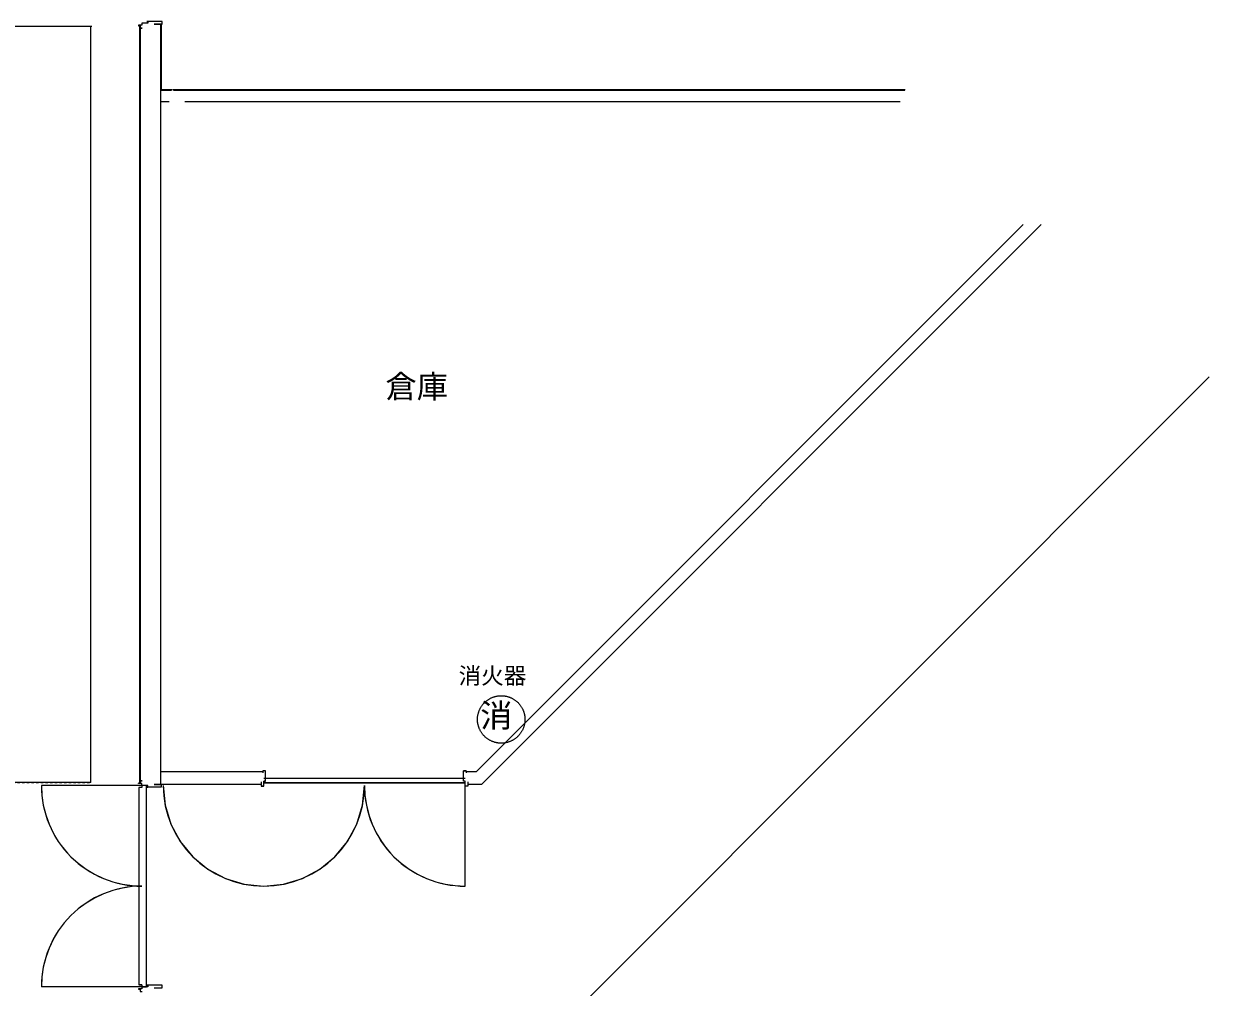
# Model space of a CAD drawing. Units: millimetres, scale not verified. Extents: x -22520 to 22520, y -13465 to 13465.
# Drawn here: x 11735 to 22520, y -778 to 7986 of the extents above; entities that cross this region are included whole.
import ezdxf
from ezdxf.enums import TextEntityAlignment as Align

# ---------------------------------------------------------------- set-up
doc = ezdxf.new("R2010")
doc.units = ezdxf.units.MM
doc.header["$LTSCALE"] = 100
doc.linetypes.add('USER1', pattern=[0.423225, 0.211612, -0.211612])
doc.layers.add('0-1___', color=7, linetype='Continuous', lineweight=18)
doc.layers.add('0-2_220418_4__________________', color=7, linetype='Continuous', lineweight=18)
doc.styles.add('ＭＳ ゴシック', font='')
doc.styles.get('ＭＳ ゴシック').set_extended_font_data('MS Gothic')

# ---------------------------------------------------------------- blocks, each defined once
blk = doc.blocks.new('____')
at = {"layer": '0-1___', "color": 5}
for p, q in [((10643.2, 7642.6), (-11919.9, 7642.6)), ((10632, 766.6), (10632, 7642.6)), ((10632, 766.6), (-11914.5, 766.6))]:
    blk.add_line(p, q, dxfattribs=at)
at = {"layer": '0-1___'}
for p, q in [((11367.6, 7058.8), (11267.3, 7058.8)), ((11373.6, 7064.8), (11273.3, 7064.8)), ((18041.8, 7064.8), (11378.3, 7064.8)), ((18039.3, 7058.8), (11384.3, 7058.8)), ((11345.4, 6956.3), (11267.3, 6956.3)), ((17996.8, 6956.3), (11486.8, 6956.3)), ((20807.3, 4453.4), (9881.2, -6472.7))]:
    blk.add_line(p, q, dxfattribs=at)
at = {"layer": '0-1___', "color": 1}
for points in [[(14150.5, 1333.4), (14150.4, 1338.7), (14150.5, 1344), (14150.7, 1349.3), (14151, 1354.6), (14151.5, 1359.9), (14152, 1365.1), (14152.8, 1370.4), (14153.6, 1375.6), (14154.6, 1380.8), (14155.7, 1386), (14156.9, 1391.2), (14158.2, 1396.3), (14159.7, 1401.4), (14161.3, 1406.4), (14163.1, 1411.4), (14164.9, 1416.4), (14166.9, 1421.3), (14169, 1426.2), (14171.2, 1431), (14173.5, 1435.8), (14175.9, 1440.5), (14178.5, 1445.1), (14181.2, 1449.7), (14183.9, 1454.2), (14186.8, 1458.7), (14189.8, 1463.1), (14192.9, 1467.4), (14196.1, 1471.6), (14199.5, 1475.7), (14202.9, 1479.8), (14206.4, 1483.7), (14210, 1487.6), (14213.7, 1491.4), (14217.5, 1495.1), (14221.4, 1498.7), (14225.3, 1502.2), (14229.4, 1505.7), (14233.5, 1509), (14237.8, 1512.2)], [(14237.8, 1512.2), (14242.1, 1515.3), (14246.4, 1518.3), (14250.9, 1521.2), (14255.4, 1524), (14260, 1526.6), (14264.6, 1529.2), (14269.3, 1531.6), (14274.1, 1533.9), (14278.9, 1536.1), (14283.8, 1538.2), (14288.7, 1540.2), (14293.7, 1542.1), (14298.7, 1543.8), (14303.7, 1545.4), (14308.8, 1546.9), (14313.9, 1548.2), (14319.1, 1549.4), (14324.3, 1550.5), (14329.5, 1551.5), (14334.7, 1552.3), (14340, 1553.1), (14345.3, 1553.6), (14350.5, 1554.1), (14355.8, 1554.4), (14361.1, 1554.6), (14366.4, 1554.7), (14371.7, 1554.6), (14377, 1554.4), (14382.3, 1554.1), (14387.6, 1553.6), (14392.9, 1553.1), (14398.1, 1552.3), (14403.4, 1551.5), (14408.6, 1550.5), (14413.8, 1549.4), (14418.9, 1548.2), (14424, 1546.9), (14429.1, 1545.4), (14434.2, 1543.8)], [(14434.2, 1543.8), (14439.2, 1542.1), (14444.2, 1540.2), (14449.1, 1538.2), (14454, 1536.1), (14458.8, 1533.9), (14463.5, 1531.6), (14468.2, 1529.2), (14472.9, 1526.6), (14477.5, 1524), (14482, 1521.2), (14486.4, 1518.3), (14490.8, 1515.3), (14495.1, 1512.2), (14499.3, 1509), (14503.5, 1505.7), (14507.5, 1502.2), (14511.5, 1498.7), (14515.4, 1495.1), (14519.2, 1491.4), (14522.9, 1487.6), (14526.5, 1483.7), (14530, 1479.8), (14533.4, 1475.7), (14536.7, 1471.6), (14539.9, 1467.4), (14543, 1463.1), (14546, 1458.7), (14548.9, 1454.2), (14551.7, 1449.7), (14554.4, 1445.1), (14556.9, 1440.5), (14559.4, 1435.8), (14561.7, 1431), (14563.9, 1426.2), (14566, 1421.3), (14568, 1416.4), (14569.8, 1411.4), (14571.5, 1406.4), (14573.1, 1401.4)], [(14183.9, 1223.1), (14181.2, 1227.6), (14178.5, 1232.2), (14175.9, 1236.9), (14173.5, 1241.6), (14171.2, 1246.3), (14169, 1251.1), (14166.9, 1256), (14164.9, 1260.9), (14163.1, 1265.9), (14161.3, 1270.9), (14159.7, 1276), (14158.2, 1281.1), (14156.9, 1286.2), (14155.7, 1291.4), (14154.6, 1296.5), (14153.6, 1301.8), (14152.8, 1307), (14152, 1312.2), (14151.5, 1317.5), (14151, 1322.8), (14150.7, 1328.1), (14150.5, 1333.4)], [(14573.1, 1401.4), (14574.6, 1396.3), (14576, 1391.2), (14577.2, 1386), (14578.3, 1380.8), (14579.2, 1375.6), (14580.1, 1370.4), (14580.8, 1365.1), (14581.4, 1359.9), (14581.8, 1354.6), (14582.2, 1349.3), (14582.4, 1344), (14582.4, 1338.7), (14582.4, 1333.4), (14582.2, 1328.1), (14581.8, 1322.8), (14581.4, 1317.5), (14580.8, 1312.2), (14580.1, 1307), (14579.2, 1301.8), (14578.3, 1296.5), (14577.2, 1291.4), (14576, 1286.2), (14574.6, 1281.1), (14573.1, 1276), (14571.5, 1270.9), (14569.8, 1265.9), (14568, 1260.9), (14566, 1256), (14563.9, 1251.1), (14561.7, 1246.3), (14559.4, 1241.6), (14556.9, 1236.9), (14554.4, 1232.2), (14551.7, 1227.6), (14548.9, 1223.1), (14546, 1218.7), (14543, 1214.3), (14539.9, 1210), (14536.7, 1205.8)], [(14355.8, 1122.9), (14350.5, 1123.3), (14345.3, 1123.7), (14340, 1124.3), (14334.7, 1125), (14329.5, 1125.9), (14324.3, 1126.8), (14319.1, 1127.9), (14313.9, 1129.2), (14308.8, 1130.5), (14303.7, 1132), (14298.7, 1133.6), (14293.7, 1135.3), (14288.7, 1137.2), (14283.8, 1139.1), (14278.9, 1141.2), (14274.1, 1143.4), (14269.3, 1145.7), (14264.6, 1148.2), (14260, 1150.7), (14255.4, 1153.4), (14250.9, 1156.2), (14246.4, 1159.1), (14242.1, 1162.1), (14237.8, 1165.2), (14233.5, 1168.4), (14229.4, 1171.7), (14225.3, 1175.1), (14221.4, 1178.6), (14217.5, 1182.2), (14213.7, 1185.9), (14210, 1189.7), (14206.4, 1193.6), (14202.9, 1197.6), (14199.5, 1201.7), (14196.1, 1205.8), (14192.9, 1210), (14189.8, 1214.3), (14186.8, 1218.7), (14183.9, 1223.1)], [(14536.7, 1205.8), (14533.4, 1201.7), (14530, 1197.6), (14526.5, 1193.6), (14522.9, 1189.7), (14519.2, 1185.9), (14515.4, 1182.2), (14511.5, 1178.6), (14507.5, 1175.1), (14503.5, 1171.7), (14499.3, 1168.4), (14495.1, 1165.2), (14490.8, 1162.1), (14486.4, 1159.1), (14482, 1156.2), (14477.5, 1153.4), (14472.9, 1150.7), (14468.2, 1148.2), (14463.5, 1145.7), (14458.8, 1143.4), (14454, 1141.2), (14449.1, 1139.1), (14444.2, 1137.2), (14439.2, 1135.3), (14434.2, 1133.6), (14429.1, 1132), (14424, 1130.5), (14418.9, 1129.2), (14413.8, 1127.9), (14408.6, 1126.8), (14403.4, 1125.9), (14398.1, 1125), (14392.9, 1124.3), (14387.6, 1123.7), (14382.3, 1123.3), (14377, 1122.9), (14371.7, 1122.7), (14366.4, 1122.7), (14361.1, 1122.7), (14355.8, 1122.9)]]:
    blk.add_lwpolyline(points, dxfattribs=at)
at = {"layer": '0-2_220418_4__________________'}
for p, q in [((11283.3, 7661.6), (11210.3, 7661.6)), ((11267.3, 7661.6), (11267.3, 747.6)), ((11273.3, 7661.6), (11273.3, 7064.8)), ((11081.3, 7648.6), (11065.3, 7648.6)), ((11075.3, 7648.6), (11075.3, 760.6)), ((11081.3, 7648.6), (11081.3, 7627.6)), ((11081.3, 7648.6), (11081.3, 760.6)), ((11101.3, 7627.6), (11081.3, 7627.6)), ((14137.8, 862.6), (19114.2, 5839)), ((14185.4, 747.6), (19276.8, 5839)), ((14046.9, 872.6), (14021.9, 872.6)), ((14046.9, 872.6), (14046.9, 852.6)), ((11081.3, 760.6), (11065.3, 760.6)), ((11081.3, 760.6), (11081.3, 781.6)), ((11101.3, 781.6), (11081.3, 781.6)), ((12196.9, 862.6), (11267.3, 862.6)), ((12181.9, 772.6), (12181.9, 731.6)), ((14036.9, 801.6), (12206.9, 801.6)), ((12206.9, 731.6), (12206.9, 777.6)), ((12221.9, 777.6), (12206.9, 777.6)), ((14036.9, 761.6), (12206.9, 761.6)), ((14137.8, 862.6), (14046.9, 862.6)), ((11152.3, 737.6), (10183.3, 737.6)), ((11138.3, -1092.4), (11138.3, 737.6)), ((11152.3, 722.6), (11152.3, 737.6)), ((12181.9, 747.6), (11210.3, 747.6)), ((12206.9, 731.6), (12181.9, 731.6)), ((14185.4, 747.6), (14061.9, 747.6)), ((11097.3, -1074.4), (11068.3, -1074.4)), ((11097.3, -1074.4), (11097.3, -1092.4)), ((11152.3, -1077.4), (11152.3, -1092.4)), ((11152.3, -1092.4), (10183.3, -1092.4))]:
    blk.add_line(p, q, dxfattribs=at)
for points in [[(11097.3, 7671.6), (11097.3, 7652.6), (11065.3, 7652.6), (11065.3, 7648.6)], [(11283.3, 7661.6), (11283.3, 7686.6), (11141.3, 7686.6)], [(12221.9, 777.6), (12221.9, 872.6), (12196.9, 872.6), (12196.9, 852.6)], [(14036.9, -177.4), (14036.9, 777.6), (14021.9, 777.6), (14021.9, 872.6)], [(11097.3, 737.6), (11097.3, 756.6), (11065.3, 756.6), (11065.3, 760.6)], [(14061.9, 772.6), (14061.9, 731.6), (14036.9, 731.6)], [(10183.3, 737.6), (10187.7, 647.9), (10200.9, 559.1), (10222.7, 472), (10253, 387.4), (10291.4, 306.2), (10337.5, 229.2), (10391, 157.1), (10451.3, 90.6), (10517.9, 30.3), (10590, -23.2), (10667, -69.4), (10748.2, -107.8), (10832.7, -138), (10919.8, -159.8), (11008.6, -173), (11098.3, -177.4)], [(11097.3, 737.6), (11097.3, 719.6), (11068.3, 719.6), (11068.3, -1074.4)], [(11273.3, 747.6), (11273.3, 722.6), (11141.3, 722.6)], [(11291.9, 737.6), (11309.5, 559.1), (11361.6, 387.4), (11446.1, 229.3), (11559.9, 90.6), (11698.6, -23.2), (11856.7, -107.7), (12028.4, -159.8), (12206.9, -177.4), (12385.4, -159.8), (12557.1, -107.7), (12715.2, -23.2), (12853.9, 90.6), (12967.7, 229.3), (13052.2, 387.4), (13104.3, 559.1), (13121.9, 737.6)], [(13121.9, 737.6), (13126.3, 647.9), (13139.5, 559.1), (13161.3, 472), (13191.6, 387.4), (13229.9, 306.3), (13276.1, 229.3), (13329.6, 157.1), (13389.9, 90.6), (13456.4, 30.3), (13528.6, -23.2), (13605.6, -69.4), (13686.7, -107.7), (13771.3, -138), (13858.4, -159.8), (13947.2, -173), (14036.9, -177.4)], [(11098.3, -177.4), (11008.6, -181.8), (10919.8, -195), (10832.7, -216.8), (10748.2, -247.1), (10667, -285.5), (10590, -331.6), (10517.9, -385.1), (10451.3, -445.4), (10391, -512), (10337.5, -584.1), (10291.4, -661.1), (10253, -742.3), (10222.7, -826.8), (10200.9, -913.9), (10187.7, -1002.7), (10183.3, -1092.4)], [(11283.3, -1102.4), (11283.3, -1077.4), (11141.3, -1077.4)], [(11097.3, -1092.4), (11097.3, -1111.4), (11065.3, -1111.4), (11065.3, -1115.4)]]:
    blk.add_lwpolyline(points, dxfattribs=at)

msp = doc.modelspace()

# ---------------------------------------------------------------- linework, layer by layer
at = {"layer": '0-1___', "color": 5, "linetype": 'USER1'}
for p, q in [((12355.8, 7962.3), (-10207.3, 7962.3)), ((12344.6, 1086.3), (12344.6, 7962.3)), ((-10201.9, 1086.3), (12344.6, 1086.3))]:
    msp.add_line(p, q, dxfattribs=at)
at = {"layer": '0-1___'}
for p, q in [((13080.2, 7378.5), (12979.9, 7378.5)), ((13086.2, 7384.5), (12985.9, 7384.5)), ((19754.4, 7384.5), (13090.9, 7384.5)), ((19751.9, 7378.5), (13096.9, 7378.5)), ((13058, 7276), (12979.9, 7276)), ((19709.4, 7276), (13199.4, 7276))]:
    msp.add_line(p, q, dxfattribs=at)
at = {"layer": '0-1___', "color": 1}
for points in [[(15863, 1658.4), (15863.1, 1663.7), (15863.3, 1669), (15863.6, 1674.3), (15864.1, 1679.6), (15864.6, 1684.8), (15865.4, 1690.1), (15866.2, 1695.3), (15867.2, 1700.5), (15868.3, 1705.7), (15869.5, 1710.9), (15870.8, 1716), (15872.3, 1721.1), (15873.9, 1726.2), (15875.6, 1731.2), (15877.5, 1736.1), (15879.5, 1741.1), (15881.6, 1745.9), (15883.8, 1750.8), (15886.1, 1755.5), (15888.5, 1760.2), (15891.1, 1764.9), (15893.8, 1769.5), (15896.5, 1774), (15899.4, 1778.4), (15902.4, 1782.8), (15905.5, 1787.1), (15908.7, 1791.3), (15912.1, 1795.4), (15915.5, 1799.5), (15919, 1803.5), (15922.6, 1807.3), (15926.3, 1811.1), (15930.1, 1814.8), (15934, 1818.5), (15937.9, 1822), (15942, 1825.4), (15946.1, 1828.7), (15950.4, 1831.9), (15954.6, 1835)], [(15954.6, 1835), (15959, 1838), (15963.5, 1840.9), (15968, 1843.7), (15972.6, 1846.3), (15977.2, 1848.9), (15981.9, 1851.3), (15986.7, 1853.7), (15991.5, 1855.9), (15996.4, 1858), (16001.3, 1859.9), (16006.3, 1861.8), (16011.3, 1863.5), (16016.3, 1865.1), (16021.4, 1866.6), (16026.5, 1867.9), (16031.7, 1869.2), (16036.9, 1870.3), (16042.1, 1871.2), (16047.3, 1872.1), (16052.6, 1872.8), (16057.9, 1873.4), (16063.1, 1873.8), (16068.4, 1874.1), (16073.7, 1874.3), (16079, 1874.4), (16084.3, 1874.3), (16089.6, 1874.1), (16094.9, 1873.8), (16100.2, 1873.4), (16105.5, 1872.8), (16110.7, 1872.1), (16116, 1871.2), (16121.2, 1870.3), (16126.3, 1869.2), (16131.5, 1867.9), (16136.6, 1866.6), (16141.7, 1865.1), (16146.8, 1863.5), (16151.8, 1861.8)], [(16151.8, 1861.8), (16156.8, 1859.9), (16161.7, 1858), (16166.6, 1855.9), (16171.4, 1853.7), (16176.1, 1851.3), (16180.8, 1848.9), (16185.5, 1846.3), (16190.1, 1843.7), (16194.6, 1840.9), (16199, 1838), (16203.4, 1835), (16207.7, 1831.9), (16211.9, 1828.7), (16216.1, 1825.4), (16220.1, 1822), (16224.1, 1818.5), (16228, 1814.8), (16231.8, 1811.1), (16235.5, 1807.3), (16239.1, 1803.5), (16242.6, 1799.5), (16246, 1795.4), (16249.3, 1791.3), (16252.5, 1787.1), (16255.6, 1782.8), (16258.6, 1778.4), (16261.5, 1774), (16264.3, 1769.5), (16267, 1764.9), (16269.5, 1760.2), (16272, 1755.5), (16274.3, 1750.8), (16276.5, 1745.9), (16278.6, 1741.1), (16280.5, 1736.1), (16282.4, 1731.2), (16284.1, 1726.2), (16285.7, 1721.1), (16287.2, 1716)], [(15893.8, 1547.4), (15891.1, 1551.9), (15888.5, 1556.6), (15886.1, 1561.3), (15883.8, 1566.1), (15881.6, 1570.9), (15879.5, 1575.7), (15877.5, 1580.7), (15875.6, 1585.6), (15873.9, 1590.6), (15872.3, 1595.7), (15870.8, 1600.8), (15869.5, 1605.9), (15868.3, 1611.1), (15867.2, 1616.3), (15866.2, 1621.5), (15865.4, 1626.7), (15864.6, 1632), (15864.1, 1637.2), (15863.6, 1642.5), (15863.3, 1647.8), (15863.1, 1653.1), (15863, 1658.4)], [(16287.2, 1716), (16288.5, 1710.9), (16289.8, 1705.7), (16290.9, 1700.5), (16291.8, 1695.3), (16292.7, 1690.1), (16293.4, 1684.8), (16294, 1679.6), (16294.4, 1674.3), (16294.8, 1669), (16295, 1663.7), (16295, 1658.4), (16295, 1653.1), (16294.8, 1647.8), (16294.4, 1642.5), (16294, 1637.2), (16293.4, 1632), (16292.7, 1626.7), (16291.8, 1621.5), (16290.9, 1616.3), (16289.8, 1611.1), (16288.5, 1605.9), (16287.2, 1600.8), (16285.7, 1595.7), (16284.1, 1590.6), (16282.4, 1585.6), (16280.5, 1580.7), (16278.6, 1575.7), (16276.5, 1570.9), (16274.3, 1566.1), (16272, 1561.3), (16269.5, 1556.6), (16267, 1551.9), (16264.3, 1547.4), (16261.5, 1542.8), (16258.6, 1538.4), (16255.6, 1534), (16252.5, 1529.7), (16249.3, 1525.5), (16246, 1521.4)], [(16063.1, 1443), (16057.9, 1443.4), (16052.6, 1444), (16047.3, 1444.7), (16042.1, 1445.6), (16036.9, 1446.6), (16031.7, 1447.7), (16026.5, 1448.9), (16021.4, 1450.2), (16016.3, 1451.7), (16011.3, 1453.3), (16006.3, 1455), (16001.3, 1456.9), (15996.4, 1458.8), (15991.5, 1460.9), (15986.7, 1463.1), (15981.9, 1465.5), (15977.2, 1467.9), (15972.6, 1470.5), (15968, 1473.1), (15963.5, 1475.9), (15959, 1478.8), (15954.6, 1481.8), (15950.4, 1484.9), (15946.1, 1488.1), (15942, 1491.4), (15937.9, 1494.8), (15934, 1498.4), (15930.1, 1502), (15926.3, 1505.7), (15922.6, 1509.5), (15919, 1513.3), (15915.5, 1517.3), (15912.1, 1521.4), (15908.7, 1525.5), (15905.5, 1529.7), (15902.4, 1534), (15899.4, 1538.4), (15896.5, 1542.8), (15893.8, 1547.4)], [(16246, 1521.4), (16242.6, 1517.3), (16239.1, 1513.3), (16235.5, 1509.5), (16231.8, 1505.7), (16228, 1502), (16224.1, 1498.4), (16220.1, 1494.8), (16216.1, 1491.4), (16211.9, 1488.1), (16207.7, 1484.9), (16203.4, 1481.8), (16199, 1478.8), (16194.6, 1475.9), (16190.1, 1473.1), (16185.5, 1470.5), (16180.8, 1467.9), (16176.1, 1465.5), (16171.4, 1463.1), (16166.6, 1460.9), (16161.7, 1458.8), (16156.8, 1456.9), (16151.8, 1455), (16146.8, 1453.3), (16141.7, 1451.7), (16136.6, 1450.2), (16131.5, 1448.9), (16126.3, 1447.7), (16121.2, 1446.6), (16116, 1445.6), (16110.7, 1444.7), (16105.5, 1444), (16100.2, 1443.4), (16094.9, 1443), (16089.6, 1442.7), (16084.3, 1442.5), (16079, 1442.4), (16073.7, 1442.5), (16068.4, 1442.7), (16063.1, 1443)]]:
    msp.add_lwpolyline(points, dxfattribs=at)
at = {"layer": '0-2_220418_4__________________'}
for p, q in [((12979.9, 7981.3), (12979.9, 1067.3)), ((12985.9, 7981.3), (12985.9, 7384.5)), ((12787.9, 7968.3), (12787.9, 1080.3)), ((12793.9, 7968.3), (12793.9, 1080.3)), ((15850.4, 1182.3), (20826.8, 6158.7)), ((15898, 1067.3), (20989.4, 6158.7)), ((22519.9, 4773.1), (11593.8, -6153)), ((13909.5, 1182.3), (12979.9, 1182.3)), ((15749.5, 1121.3), (13919.5, 1121.3)), ((13919.5, 1081.3), (15749.5, 1081.3)), ((15850.4, 1182.3), (15759.5, 1182.3)), ((12810.9, 1057.3), (11895.9, 1057.3)), ((13894.5, 1067.3), (12964.9, 1067.3)), ((15749.5, 142.3), (15749.5, 1057.3)), ((15898, 1067.3), (15774.5, 1067.3)), ((12810.9, -772.7), (11895.9, -772.7))]:
    msp.add_line(p, q, dxfattribs=at)
for points in [[(12922.9, 7981.3), (12995.9, 7981.3), (12995.9, 8006.3), (12853.9, 8006.3), (12864.9, 8006.3), (12864.9, 7991.3), (12809.9, 7991.3), (12809.9, 7972.3), (12777.9, 7972.3), (12777.9, 7968.3), (12793.9, 7968.3), (12793.9, 7947.3), (12813.9, 7947.3)], [(13894.5, 1092.3), (13894.5, 1051.3), (13919.5, 1051.3), (13919.5, 1097.3), (13934.5, 1097.3), (13934.5, 1192.3), (13909.5, 1192.3), (13909.5, 1172.3)], [(15774.5, 1092.3), (15774.5, 1051.3), (15749.5, 1051.3), (15749.5, 1097.3), (15734.5, 1097.3), (15734.5, 1192.3), (15759.5, 1192.3), (15759.5, 1172.3)], [(12922.9, 1067.3), (12985.9, 1067.3), (12985.9, 1042.3), (12853.9, 1042.3), (12864.9, 1042.3), (12864.9, 1057.3), (12809.9, 1057.3), (12809.9, 1076.3), (12777.9, 1076.3), (12777.9, 1080.3), (12793.9, 1080.3), (12793.9, 1101.3), (12813.9, 1101.3)], [(12922.9, -782.7), (12995.9, -782.7), (12995.9, -757.7), (12853.9, -757.7), (12864.9, -757.7), (12864.9, -772.7), (12809.9, -772.7), (12809.9, -791.7), (12777.9, -791.7), (12777.9, -795.7), (12793.9, -795.7), (12793.9, -816.7), (12813.9, -816.7)]]:
    msp.add_lwpolyline(points, dxfattribs=at)
msp.add_lwpolyline([(12850.9, -772.7), (12850.9, 1057.3), (12809.9, 1057.3), (12809.9, 1039.3), (12780.9, 1039.3), (12780.9, -754.7), (12809.9, -754.7), (12809.9, -772.7)], close=True, dxfattribs=at)
for centre, start, end in [((12810.9, 1057.3), 180, 225), ((13919.5, 1057.3), 180, 270), ((13919.5, 1057.3), 270, 360), ((15749.5, 1057.3), 180, 225), ((12810.9, 1057.3), 225, 270), ((15749.5, 1057.3), 225, 270), ((12810.9, -772.7), 90, 135), ((12810.9, -772.7), 135, 180)]:
    msp.add_arc(centre, 915, start, end, dxfattribs=at)

# ---------------------------------------------------------------- block references
at = {"layer": '0-1___'}
msp.add_blockref('____', (1712.6, 319.7), dxfattribs=at)

# ---------------------------------------------------------------- texts
at = {"layer": '0-1___', "style": 'ＭＳ ゴシック'}
for s, height, p in [('倉庫', 208.1, (15026.2, 4519.8)), ('消火器', 150.6, (15691.2, 1936.2)), ('消', 214.2, (15888.5, 1523.1))]:
    msp.add_text(s, height=height, dxfattribs=at).set_placement(p, align=Align.BOTTOM_LEFT)

doc.saveas('drawing.dxf')
